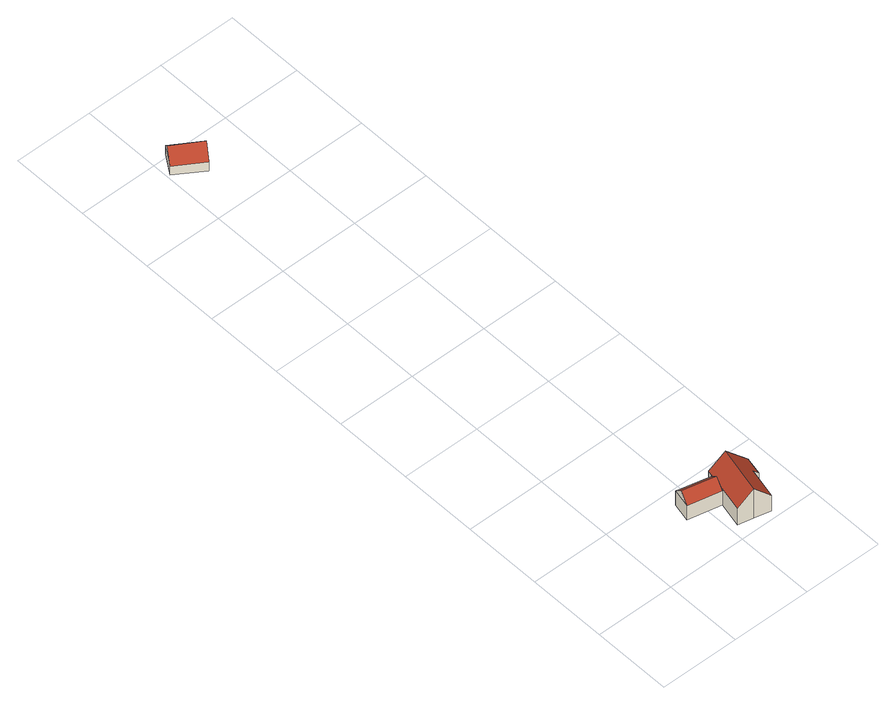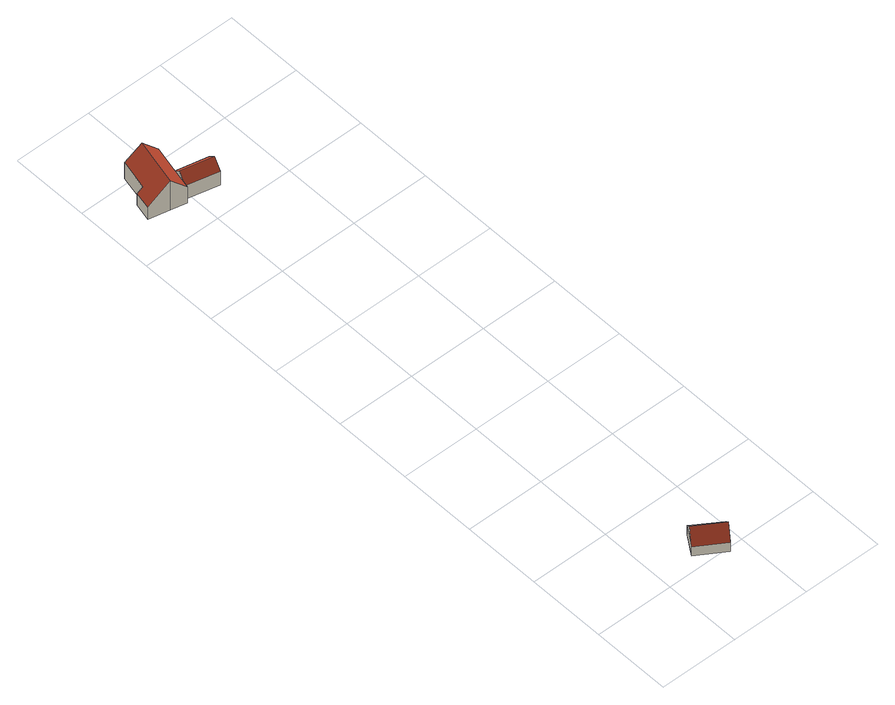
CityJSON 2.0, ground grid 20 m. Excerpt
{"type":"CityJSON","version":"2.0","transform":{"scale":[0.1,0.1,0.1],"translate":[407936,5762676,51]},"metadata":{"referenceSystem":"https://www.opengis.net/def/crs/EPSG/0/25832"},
"CityObjects":{
"building1":{"type":"Building","attributes":{"Gemeindeschluessel":"05515000","Geometrietyp2DReferenz":"3000","function":"31001_1000","roofType":"3100","measuredHeight":6.54},"geometry":[{"type":"Solid","lod":"2","boundaries":[[[[0,1,2,3]],[[4,5,1,0]],[[6,7,5,4]],[[3,2,7,6]],[[0,8,4]],[[6,9,3]],[[3,9,8,0]],[[4,8,9,6]],[[1,5,7,2]]]],"semantics":{"surfaces":[{"type":"WallSurface"},{"type":"RoofSurface"},{"type":"GroundSurface"}],"values":[[0,0,0,0,0,0,1,1,2]]}}]},
"building2":{"type":"Building","attributes":{"Gemeindeschluessel":"05515000","Geometrietyp2DReferenz":"3000","function":"31001_1000","roofType":"3100","measuredHeight":8.92},"address":[{"country":"Germany","locality":"Münster","thoroughfareNumber":"80","thoroughfareName":"Rügenufer"}],"geometry":[{"type":"Solid","lod":"2","boundaries":[[[[10,11,7,12]],[[13,14,11,10]],[[15,16,14,13]],[[17,18,16,15]],[[19,20,18,17]],[[21,22,20,19]],[[23,24,22,21]],[[25,26,24,23]],[[27,2,26,25]],[[12,7,2,27]],[[21,19,17,15,13,23]],[[10,12,27,25,23,13]],[[11,14,16,18,20,22,24,26,2,7]]]],"semantics":{"surfaces":[{"type":"WallSurface"},{"type":"RoofSurface"},{"type":"GroundSurface"}],"values":[[0,0,0,0,0,0,0,0,0,0,1,1,2]]}}]},
"building3":{"type":"Building","attributes":{"Gemeindeschluessel":"05515000","Geometrietyp2DReferenz":"3000","function":"31001_2700","roofType":"3100","measuredHeight":5.82},"geometry":[{"type":"Solid","lod":"2","boundaries":[[[[28,29,30,31]],[[32,33,29,28]],[[34,35,33,32]],[[31,30,35,34]],[[28,36,32]],[[34,37,31]],[[31,37,36,28]],[[32,36,37,34]],[[29,33,35,30]]]],"semantics":{"surfaces":[{"type":"WallSurface"},{"type":"RoofSurface"},{"type":"GroundSurface"}],"values":[[0,0,0,0,0,0,1,1,2]]}}]}
},
"vertices":[
[137,102,67],[137,102,25],[220,84,25],[220,84,67],[148,149,67],[148,149,25],[230,130,67],[230,130,25],[143,126,90],[225,107,90],
[233,141,74],[233,141,25],[230,130,74],[272,132,114],[272,132,25],[324,120,61],[324,120,25],[314,75,61],[314,75,25],[301,78,74],[301,78,25],[284,2,74],[284,2,25],[244,12,114],[244,12,25],[205,21,74],[205,21,25],[220,84,74],
[7,1559,28],[7,1559,1],[75,1513,1],[75,1513,28],[40,1609,28],[40,1609,1],[108,1564,28],[108,1564,1],[23,1584,59],[92,1539,59]
]}
